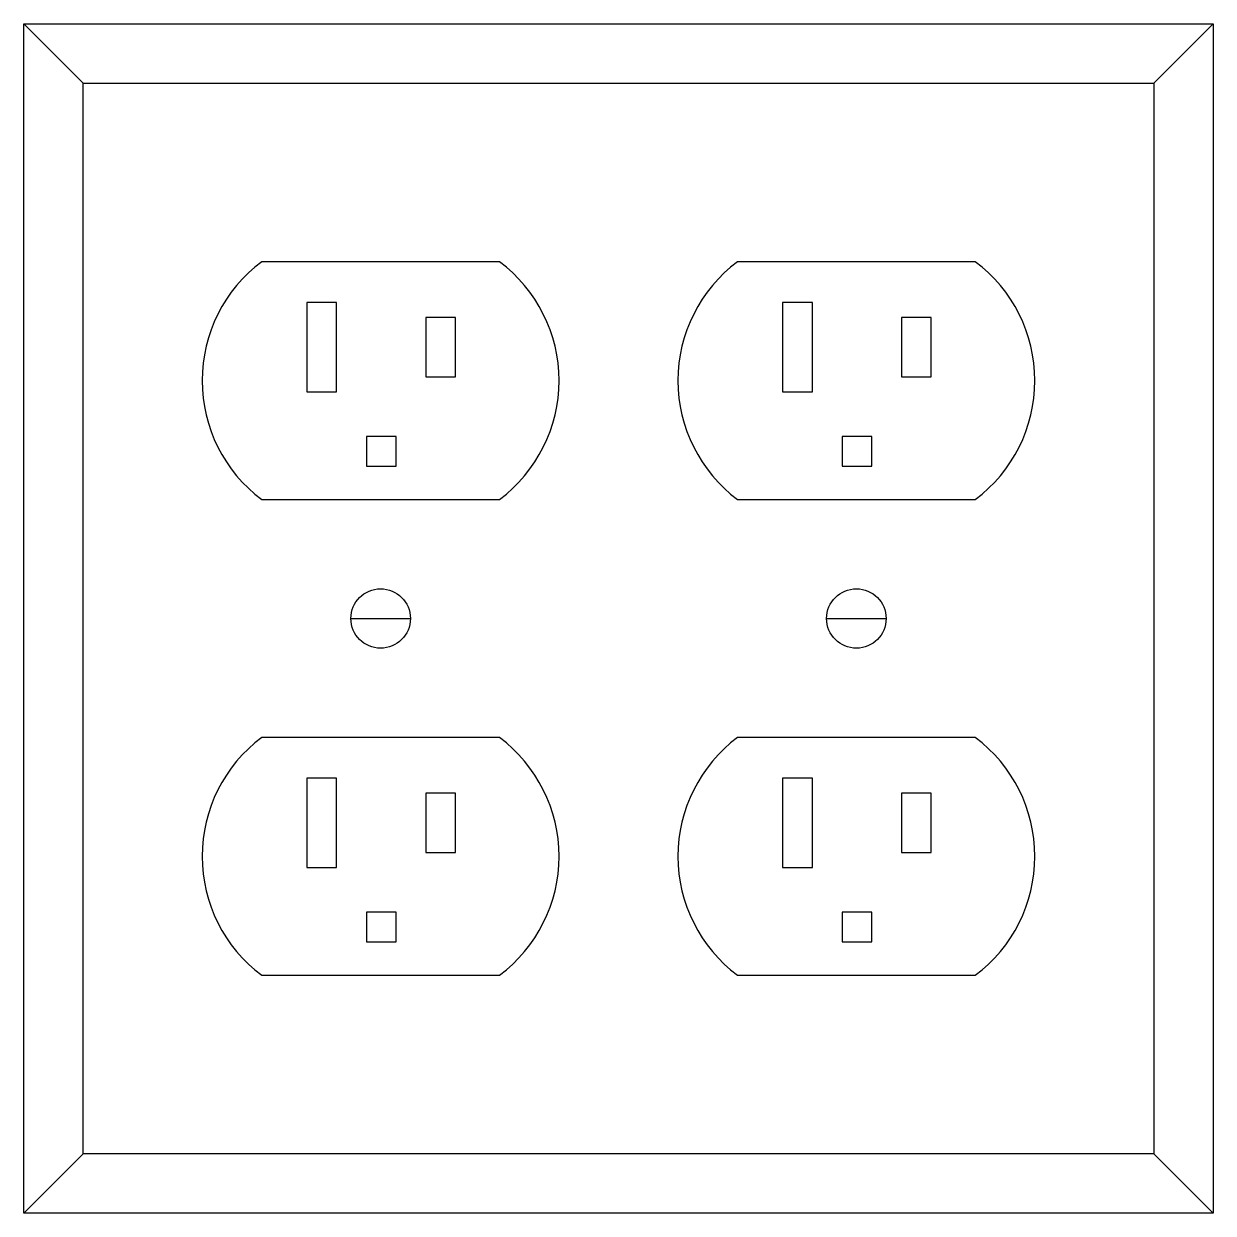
# Model space of a CAD drawing. Extents: x -2.5 to 2.5, y -2.5 to 2.5.
import ezdxf

# ---------------------------------------------------------------- set-up
doc = ezdxf.new("R2010")
doc.units = 0
doc.header["$MEASUREMENT"] = 0
doc.layers.get('0').update_dxf_attribs({"linetype": 'CONTINUOUS'})

msp = doc.modelspace()

# ---------------------------------------------------------------- linework, layer by layer
for p, q in [((-2.25, 2.25), (-2.5, 2.5)), ((2.25, 2.25), (2.5, 2.5)), ((-2.25, 2.25), (2.25, 2.25)), ((-2.25, -2.25), (-2.25, 2.25)), ((2.25, 2.25), (2.25, -2.25)), ((-0.5, 1.5), (-1.5, 1.5)), ((1.5, 1.5), (0.5, 1.5)), ((-1.5, 0.5), (-0.5, 0.5)), ((0.5, 0.5), (1.5, 0.5)), ((-1.125, 0), (-0.875, 0)), ((0.875, 0), (1.125, 0)), ((-0.5, -0.5), (-1.5, -0.5)), ((1.5, -0.5), (0.5, -0.5)), ((-1.5, -1.5), (-0.5, -1.5)), ((0.5, -1.5), (1.5, -1.5)), ((-2.25, -2.25), (-2.5, -2.5)), ((2.25, -2.25), (-2.25, -2.25)), ((2.25, -2.25), (2.5, -2.5))]:
    msp.add_line(p, q)
for points in [[(-2.5, -2.5), (-2.5, 2.5), (2.5, 2.5), (2.5, -2.5)], [(-1.185, 0.9532), (-1.185, 1.3282), (-1.31, 1.3282), (-1.31, 0.9532)], [(0.815, 0.9532), (0.815, 1.3282), (0.69, 1.3282), (0.69, 0.9532)], [(-0.685, 1.0157), (-0.685, 1.2657), (-0.81, 1.2657), (-0.81, 1.0157)], [(1.315, 1.0157), (1.315, 1.2657), (1.19, 1.2657), (1.19, 1.0157)], [(-0.935, 0.6407), (-0.935, 0.7657), (-1.06, 0.7657), (-1.06, 0.6407)], [(1.065, 0.6407), (1.065, 0.7657), (0.94, 0.7657), (0.94, 0.6407)], [(-1.185, -1.0468), (-1.185, -0.6718), (-1.31, -0.6718), (-1.31, -1.0468)], [(0.815, -1.0468), (0.815, -0.6718), (0.69, -0.6718), (0.69, -1.0468)], [(-0.685, -0.9843), (-0.685, -0.7343), (-0.81, -0.7343), (-0.81, -0.9843)], [(1.315, -0.9843), (1.315, -0.7343), (1.19, -0.7343), (1.19, -0.9843)], [(-0.935, -1.3593), (-0.935, -1.2343), (-1.06, -1.2343), (-1.06, -1.3593)], [(1.065, -1.3593), (1.065, -1.2343), (0.94, -1.2343), (0.94, -1.3593)]]:
    msp.add_lwpolyline(points, close=True)
for centre in [(-1, 0), (1, 0)]:
    msp.add_circle(centre, 0.125)
for centre, start, end in [((-1.125, 1), 126.8699, 233.1301), ((-0.875, 1), 306.8699, 53.1301), ((0.875, 1), 126.8699, 233.1301), ((1.125, 1), 306.8699, 53.1301), ((-1.125, -1), 126.8699, 233.1301), ((-0.875, -1), 306.8699, 53.1301), ((0.875, -1), 126.8699, 233.1301), ((1.125, -1), 306.8699, 53.1301)]:
    msp.add_arc(centre, 0.625, start, end)

doc.saveas('drawing.dxf')
